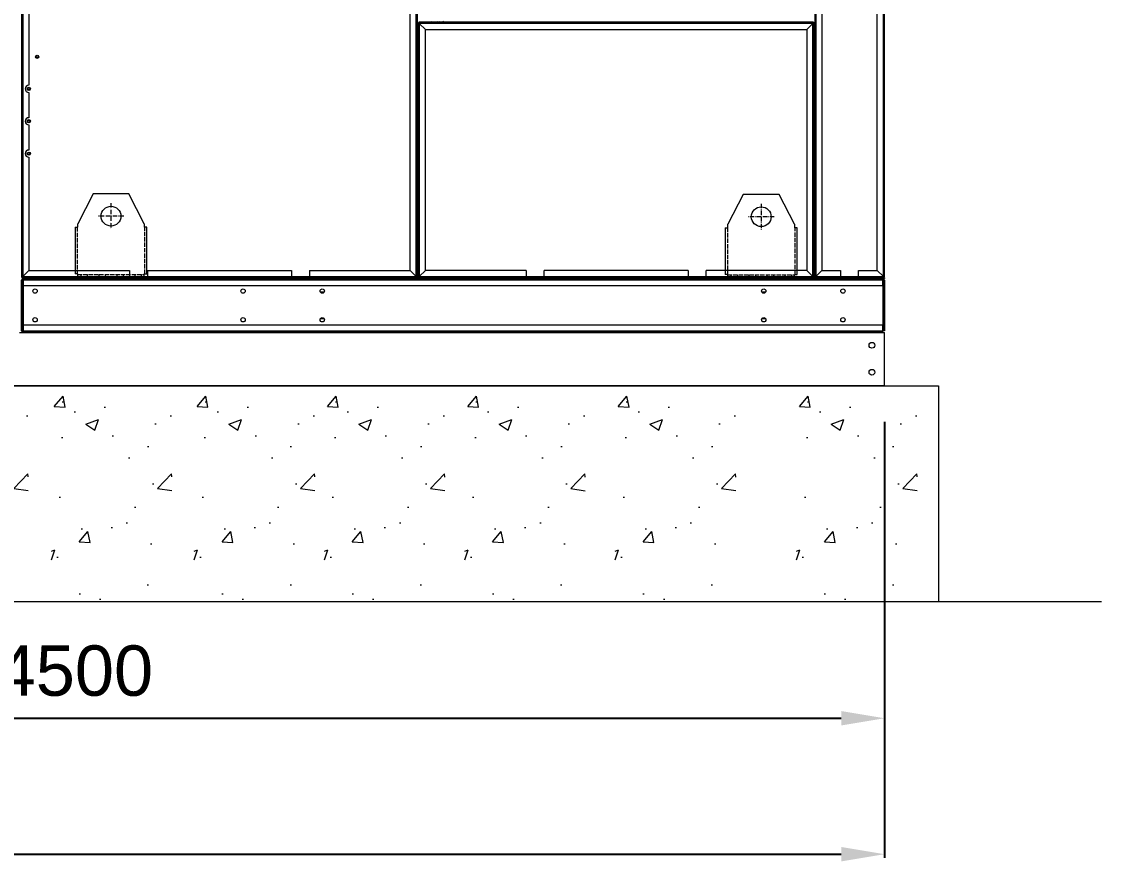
# Model space of a CAD drawing. Header units: millimetres. Extents: x -17070 to 41831, y -291348 to 30635.
# Drawn here: x 25119 to 28120, y 15952 to 18287 of the extents above; entities that cross this region are included whole.
import ezdxf

# ---------------------------------------------------------------- set-up
doc = ezdxf.new("R2010")
doc.units = ezdxf.units.MM
doc.linetypes.add('DASHDOT', pattern=[18.5, 12, -3, 0.5, -3])
doc.linetypes.add('DASHED', pattern=[15, 12, -3])
doc.layers.add('냉각탑_기초', color=23, linetype='Continuous')
doc.styles.get("Standard").update_dxf_attribs({"font": 'arial.ttf'})
doc.dimstyles.new('1.40', dxfattribs={"dimscale": 20, "dimtxt": 1.5, "dimasz": 1, "dimexe": 0.5, "dimexo": 0.5, "dimgap": 0.5, "dimtad": 1, "dimdec": 0, "dimzin": 0, "dimdsep": 46, "dimtxsty": 'Standard', "dimcen": 0, "dimclrd": 2, "dimclre": 2, "dimclrt": 3, "dimadec": 0, "dimazin": 0, "dimtfac": 1, "dimtdec": 0, "dimtmove": 0, "dimatfit": 0, "dimfxl": 1, "dimtolj": 1, "dimtzin": 0, "dimlwd": -1, "dimlwe": -1, "dimarcsym": 0})

# ---------------------------------------------------------------- blocks, each defined once
blk = doc.blocks.new('*D365')
at = {"color": 2, "transparency": 16777216}
for p, q in [((23017.1, 17326.2), (23017.1, 16340.1)), ((27517.1, 17174.3), (27517.1, 16340.1)), ((23137.1, 16350.1), (27397.1, 16350.1))]:
    blk.add_line(p, q, dxfattribs=at)
for points in [[(23137.1, 16370.1), (23137.1, 16330.1), (23017.1, 16350.1)], [(27397.1, 16370.1), (27397.1, 16330.1), (27517.1, 16350.1)]]:
    blk.add_solid(points, dxfattribs=at)
at = {"layer": 'Defpoints', "color": 0, "transparency": 16777216}
for p in [(23017.1, 17426.2), (27517.1, 17274.3), (27517.1, 16350.1)]:
    blk.add_point(p, dxfattribs=at)
at = {"color": 3, "lineweight": 5, "transparency": 16777216, "insert": (25267.1, 16481.6), "char_height": 140, "attachment_point": 5}
blk.add_mtext('\\A1;4500', dxfattribs=at)
blk = doc.blocks.new('*D361')
at = {"color": 2, "transparency": 16777216}
for p, q in [((22017.1, 17172.7), (22017.1, 15962.2)), ((27517.1, 17172.7), (27517.1, 15962.2)), ((22137.1, 15972.2), (27397.1, 15972.2))]:
    blk.add_line(p, q, dxfattribs=at)
for points in [[(22137.1, 15992.2), (22137.1, 15952.2), (22017.1, 15972.2)], [(27397.1, 15992.2), (27397.1, 15952.2), (27517.1, 15972.2)]]:
    blk.add_solid(points, dxfattribs=at)
at = {"layer": 'Defpoints', "color": 0, "transparency": 16777216}
for p in [(22017.1, 17272.7), (27517.1, 17272.7), (27517.1, 15972.2)]:
    blk.add_point(p, dxfattribs=at)
at = {"color": 3, "lineweight": 5, "transparency": 16777216, "insert": (24767.1, 16103.7), "char_height": 140, "attachment_point": 5}
blk.add_mtext('\\A1;5500', dxfattribs=at)
blk = doc.blocks.new('457536')
at = {"color": 7, "lineweight": 5}
for p, q in [((114592.520962, 89152.297332), (114550.020962, 89069.297332)), ((114692.520962, 89152.297332), (114592.520962, 89152.297332)), ((114735.020962, 89069.297332), (114692.520962, 89152.297332)), ((114542.520962, 89059.297332), (114542.520962, 88929.797332)), ((114742.520962, 88929.797332), (114742.520962, 89059.297332)), ((114550.020962, 88922.297332), (114735.020962, 88922.297332))]:
    blk.add_line(p, q, dxfattribs=at)
at = {"color": 7, "linetype": 'DASHDOT', "lineweight": 5}
for p, q in [((114642.520962, 89126.047332), (114642.520962, 89054.547332)), ((114678.270962, 89090.297332), (114606.770962, 89090.297332))]:
    blk.add_line(p, q, dxfattribs=at)
at = {"color": 7, "lineweight": 5, "ltscale": 0.125}
for p, q in [((114550.020962, 89059.297332), (114550.020962, 89069.297332)), ((114735.020962, 89069.297332), (114735.020962, 89059.297332))]:
    blk.add_line(p, q, dxfattribs=at)
at = {"color": 7, "lineweight": 5, "ltscale": 0.09375}
for p, q in [((114542.520962, 89059.297332), (114550.020962, 89059.297332)), ((114742.520962, 89059.297332), (114735.020962, 89059.297332)), ((114550.020962, 88929.797332), (114542.520962, 88929.797332)), ((114550.020962, 88922.297332), (114550.020962, 88929.797332)), ((114735.020962, 88929.797332), (114742.520962, 88929.797332)), ((114735.020962, 88922.297332), (114735.020962, 88929.797332))]:
    blk.add_line(p, q, dxfattribs=at)
at = {"color": 7, "linetype": 'DASHED', "lineweight": 5}
for p, q in [((114548.520962, 89059.297332), (114548.520962, 88929.797332)), ((114736.520962, 88929.797332), (114736.520962, 89059.297332)), ((114550.020962, 88928.297332), (114735.020962, 88928.297332))]:
    blk.add_line(p, q, dxfattribs=at)
at = {"color": 7, "linetype": 'DASHED', "lineweight": 5, "ltscale": 0.075}
for p, q in [((114558.520962, 88928.297332), (114558.520962, 88922.297332)), ((114576.520962, 88928.297332), (114576.520962, 88922.297332)), ((114608.520962, 88928.297332), (114608.520962, 88922.297332)), ((114626.520962, 88928.297332), (114626.520962, 88922.297332)), ((114658.520962, 88928.297332), (114658.520962, 88922.297332)), ((114676.520962, 88928.297332), (114676.520962, 88922.297332)), ((114708.520962, 88928.297332), (114708.520962, 88922.297332)), ((114726.520962, 88928.297332), (114726.520962, 88922.297332))]:
    blk.add_line(p, q, dxfattribs=at)
at = {"color": 7, "lineweight": 5}
blk.add_circle((114642.520962, 89090.297332), 27.5, dxfattribs=at)
blk = doc.blocks.new('1')
at = {"color": 7, "lineweight": 20}
for p, q in [((25119.1, 20419.6), (25119.1, 17577.8)), ((25122.2, 20419.6), (25122.2, 17577.8)), ((26216, 17577.8), (26216, 20419.6)), ((26219.1, 17577.8), (26219.1, 20419.6)), ((27323.1, 20419.6), (27323.1, 17577.8)), ((27326.2, 20419.6), (27326.2, 17577.8)), ((27514, 17577.8), (27514, 20419.6)), ((27517.1, 17577.8), (27517.1, 20419.6)), ((25139.1, 20392.7), (25139.1, 18109.6)), ((26199.1, 17594.7), (26199.1, 20394)), ((27343.1, 20394), (27343.1, 17594.7)), ((27497.1, 17594.7), (27497.1, 19583.8)), ((27318, 18284.7), (26224.2, 18284.7)), ((27318, 18281.6), (26224.2, 18281.6)), ((26241.1, 18264.7), (27301.1, 18264.7)), ((25121.1, 17574.3), (27517.1, 17574.3)), ((25121.1, 17572.7), (27517.1, 17572.7)), ((25122.2, 17574.7), (26216, 17574.7)), ((27512.4, 17572.7), (25123.8, 17572.7)), ((27512.4, 17568), (25123.8, 17568)), ((26224.2, 17574.7), (27318, 17574.7)), ((25123.8, 17552.7), (27512.4, 17552.7)), ((27512.4, 17442.7), (25123.8, 17442.7)), ((27512.4, 17422.7), (25121.8, 17422.7)), ((25123.8, 17427.4), (27512.4, 17427.4)), ((25123.8, 17422.7), (27512.4, 17422.7))]:
    blk.add_line(p, q, dxfattribs=at)
at = {"color": 7, "lineweight": 20, "ltscale": 0.000833333}
for p, q in [((26221.1, 18283.1), (26221.1, 18281.6)), ((26224.2, 18284.7), (26222.7, 18284.7)), ((26222.7, 18281.6), (26222.7, 18283.1)), ((26222.7, 18283.1), (26224.2, 18283.1)), ((27319.5, 18284.7), (27318, 18284.7)), ((27318, 18283.1), (27319.5, 18283.1)), ((27319.5, 18283.1), (27319.5, 18281.6)), ((27321.1, 18281.6), (27321.1, 18283.1)), ((25119.1, 17577.8), (25119.1, 17576.3)), ((25120.7, 17576.3), (25120.7, 17577.8)), ((25122.2, 17576.3), (25120.7, 17576.3)), ((25120.7, 17574.7), (25122.2, 17574.7)), ((25122.3, 17568), (25123.8, 17568)), ((26216, 17577.8), (26216, 17576.3)), ((26217.5, 17576.3), (26216, 17576.3)), ((26216, 17574.7), (26217.5, 17574.7)), ((26217.5, 17577.8), (26217.5, 17576.3)), ((26219.1, 17576.3), (26219.1, 17577.8)), ((26221.1, 17577.8), (26221.1, 17576.3)), ((26222.7, 17576.3), (26222.7, 17577.8)), ((26224.2, 17576.3), (26222.7, 17576.3)), ((26222.7, 17574.7), (26224.2, 17574.7)), ((27319.5, 17576.3), (27318, 17576.3)), ((27318, 17574.7), (27319.5, 17574.7)), ((27319.5, 17577.8), (27319.5, 17576.3)), ((27321.1, 17576.3), (27321.1, 17577.8)), ((27323.1, 17577.8), (27323.1, 17576.3)), ((27324.7, 17576.3), (27324.7, 17577.8)), ((27326.2, 17576.3), (27324.7, 17576.3)), ((27324.7, 17574.7), (27326.2, 17574.7)), ((27513.9, 17568), (27512.4, 17568)), ((27514, 17577.8), (27514, 17576.3)), ((27515.5, 17576.3), (27514, 17576.3)), ((27514, 17574.7), (27515.5, 17574.7)), ((27515.5, 17577.8), (27515.5, 17576.3)), ((27517.1, 17576.3), (27517.1, 17577.8)), ((25122.3, 17427.4), (25123.8, 17427.4)), ((27513.9, 17427.4), (27512.4, 17427.4))]:
    blk.add_line(p, q, dxfattribs=at)
at = {"color": 7, "lineweight": 20, "ltscale": 0.000888889}
for p, q in [((26221.1, 18283.1), (26222.7, 18283.1)), ((26221.1, 18281.6), (26222.7, 18281.6)), ((26222.7, 18284.7), (26222.7, 18283.1)), ((27318, 18284.7), (27318, 18283.1)), ((27319.5, 18284.7), (27319.5, 18283.1)), ((27321.1, 18283.1), (27319.5, 18283.1)), ((27321.1, 18281.6), (27319.5, 18281.6)), ((25119.1, 17577.8), (25120.7, 17577.8)), ((25119.1, 17576.3), (25120.7, 17576.3)), ((25120.7, 17574.7), (25120.7, 17576.3)), ((25121.1, 17574.3), (25121.1, 17572.7)), ((25122.2, 17574.7), (25122.2, 17576.3)), ((26216, 17574.7), (26216, 17576.3)), ((26219.1, 17577.8), (26217.5, 17577.8)), ((26217.5, 17574.7), (26217.5, 17576.3)), ((26219.1, 17576.3), (26217.5, 17576.3)), ((26221.1, 17576.3), (26222.7, 17576.3)), ((26222.7, 17574.7), (26222.7, 17576.3)), ((27318, 17574.7), (27318, 17576.3)), ((27319.5, 17574.7), (27319.5, 17576.3)), ((27321.1, 17576.3), (27319.5, 17576.3)), ((27323.1, 17577.8), (27324.7, 17577.8)), ((27323.1, 17576.3), (27324.7, 17576.3)), ((27324.7, 17574.7), (27324.7, 17576.3)), ((27326.2, 17574.7), (27326.2, 17576.3)), ((27514, 17574.7), (27514, 17576.3)), ((27517.1, 17577.8), (27515.5, 17577.8)), ((27515.5, 17574.7), (27515.5, 17576.3)), ((27517.1, 17576.3), (27515.5, 17576.3)), ((27517.1, 17574.3), (27517.1, 17572.7))]:
    blk.add_line(p, q, dxfattribs=at)
at = {"color": 7, "lineweight": 20, "ltscale": 0.391}
for p, q in [((26221.1, 18281.6), (26221.1, 17577.8)), ((26224.2, 18281.6), (26224.2, 17577.8)), ((27318, 17577.8), (27318, 18281.6)), ((27321.1, 17577.8), (27321.1, 18281.6))]:
    blk.add_line(p, q, dxfattribs=at)
at = {"color": 7, "lineweight": 20, "ltscale": 0.000251392}
for p, q in [((26224.2, 18284.7), (26224.2, 18284.2)), ((26221.1, 17577.8), (26221.5, 17577.8)), ((26224.2, 17574.7), (26224.2, 17575.1)), ((27321.1, 17577.8), (27320.6, 17577.8))]:
    blk.add_line(p, q, dxfattribs=at)
at = {"color": 7, "lineweight": 20, "ltscale": 0.001722}
for p, q in [((26224.2, 18281.6), (26224.2, 18284.7)), ((25122.2, 17577.8), (25119.1, 17577.8)), ((25122.2, 17577.8), (25122.2, 17574.7)), ((26216, 17577.8), (26219.1, 17577.8)), ((26224.2, 17577.8), (26221.1, 17577.8)), ((26224.2, 17577.8), (26224.2, 17574.7)), ((27318, 17577.8), (27321.1, 17577.8)), ((27326.2, 17577.8), (27323.1, 17577.8)), ((27326.2, 17577.8), (27326.2, 17574.7)), ((27514, 17577.8), (27517.1, 17577.8))]:
    blk.add_line(p, q, dxfattribs=at)
at = {"color": 7, "lineweight": 20, "ltscale": 0.013278}
for p, q in [((26241.1, 18264.7), (26224.2, 18281.6)), ((26224.2, 18281.6), (26241.1, 18264.7)), ((27318, 18281.6), (27301.1, 18264.7)), ((27301.1, 18264.7), (27318, 18281.6)), ((25122.2, 17577.8), (25139.1, 17594.7)), ((25139.1, 17594.7), (25122.2, 17577.8)), ((26216, 17577.8), (26199.1, 17594.7)), ((26199.1, 17594.7), (26216, 17577.8)), ((26241.1, 17594.7), (26224.2, 17577.8)), ((26224.2, 17577.8), (26241.1, 17594.7)), ((27318, 17577.8), (27301.1, 17594.7)), ((27301.1, 17594.7), (27318, 17577.8)), ((27326.2, 17577.8), (27343.1, 17594.7)), ((27343.1, 17594.7), (27326.2, 17577.8)), ((27514, 17577.8), (27497.1, 17594.7)), ((27497.1, 17594.7), (27514, 17577.8))]:
    blk.add_line(p, q, dxfattribs=at)
at = {"color": 7, "lineweight": 20, "ltscale": 0.001571}
blk.add_line((26259.9, 18284.7), (26257.9, 18286.7), dxfattribs=at)
at = {"color": 7, "lineweight": 20, "ltscale": 0.002222}
blk.add_line((26291.6, 18286.7), (26288.2, 18284.7), dxfattribs=at)
blk.add_line((26291.6, 18286.7), (26288.2, 18284.7), dxfattribs=at)
at = {"color": 7, "lineweight": 20, "ltscale": 0.001283}
blk.add_line((26292.1, 18286.7), (26293.3, 18284.7), dxfattribs=at)
blk.add_line((26292.1, 18286.7), (26293.3, 18284.7), dxfattribs=at)
at = {"color": 7, "lineweight": 20, "ltscale": 0.001111}
for p, q in [((26606.9, 18284.7), (26606.9, 18286.7)), ((26611.6, 18284.7), (26611.6, 18286.7)), ((26626.9, 18286.7), (26626.9, 18284.7)), ((26686.9, 18284.7), (26686.9, 18286.7)), ((26702.2, 18286.7), (26702.2, 18284.7)), ((26706.9, 18286.7), (26706.9, 18284.7)), ((26219.1, 18253.7), (26221.1, 18253.7)), ((26219.1, 17879.3), (26221.1, 17879.3)), ((26219.1, 17874.6), (26221.1, 17874.6)), ((26219.1, 17859.3), (26221.1, 17859.3)), ((27323.1, 17882.5), (27321.1, 17882.5)), ((27323.1, 17880.9), (27321.1, 17880.9)), ((27321.1, 17879.3), (27323.1, 17879.3)), ((27321.1, 17874.6), (27323.1, 17874.6)), ((27321.1, 17859.3), (27323.1, 17859.3)), ((26221.1, 17769.3), (26219.1, 17769.3)), ((27323.1, 17769.3), (27321.1, 17769.3)), ((26221.1, 17754), (26219.1, 17754)), ((26221.1, 17749.3), (26219.1, 17749.3)), ((27323.1, 17754), (27321.1, 17754)), ((27323.1, 17749.3), (27321.1, 17749.3)), ((27323.1, 17749.3), (27321.1, 17749.3)), ((27323.1, 17744.3), (27321.1, 17744.3)), ((27321.1, 17734.3), (27323.1, 17734.3)), ((27321.1, 17729.3), (27323.1, 17729.3)), ((27323.1, 17594.3), (27321.1, 17594.3)), ((27323.1, 17589.3), (27321.1, 17589.3))]:
    blk.add_line(p, q, dxfattribs=at)
at = {"color": 7, "lineweight": 20, "ltscale": 0.372222}
for p, q in [((26241.1, 17594.7), (26241.1, 18264.7)), ((27301.1, 18264.7), (27301.1, 17594.7))]:
    blk.add_line(p, q, dxfattribs=at)
at = {"color": 7, "lineweight": 20, "ltscale": 0.038889}
for p, q in [((25139.1, 18089.6), (25139.1, 18019.6)), ((25139.1, 17999.6), (25139.1, 17929.6))]:
    blk.add_line(p, q, dxfattribs=at)
at = {"color": 7, "lineweight": 20, "ltscale": 0.174969}
blk.add_line((25139.1, 17909.6), (25139.1, 17594.7), dxfattribs=at)
at = {"color": 7, "lineweight": 20, "ltscale": 0.155556}
for p, q in [((25139.1, 17594.7), (25419.1, 17594.7)), ((25919.1, 17594.7), (26199.1, 17594.7)), ((26521.1, 17594.7), (26241.1, 17594.7)), ((27301.1, 17594.7), (27021.1, 17594.7))]:
    blk.add_line(p, q, dxfattribs=at)
at = {"color": 7, "lineweight": 20, "ltscale": 0.009389}
for p, q in [((25419.1, 17594.7), (25419.1, 17577.8)), ((25469.1, 17594.7), (25469.1, 17577.8)), ((25869.1, 17594.7), (25869.1, 17577.8)), ((25919.1, 17594.7), (25919.1, 17577.8)), ((26521.1, 17594.7), (26521.1, 17577.8)), ((26571.1, 17577.8), (26571.1, 17594.7)), ((26971.1, 17594.7), (26971.1, 17577.8)), ((27021.1, 17577.8), (27021.1, 17594.7)), ((27395.1, 17594.7), (27395.1, 17577.8)), ((27445.1, 17577.8), (27445.1, 17594.7))]:
    blk.add_line(p, q, dxfattribs=at)
at = {"color": 7, "lineweight": 20, "ltscale": 0.222222}
for p, q in [((25469.1, 17594.7), (25869.1, 17594.7)), ((26971.1, 17594.7), (26571.1, 17594.7)), ((25469.1, 17577.8), (25869.1, 17577.8)), ((26571.1, 17577.8), (26971.1, 17577.8))]:
    blk.add_line(p, q, dxfattribs=at)
at = {"color": 7, "lineweight": 20, "ltscale": 0.028889}
for p, q in [((27343.1, 17594.7), (27395.1, 17594.7)), ((27445.1, 17594.7), (27497.1, 17594.7))]:
    blk.add_line(p, q, dxfattribs=at)
at = {"color": 7, "lineweight": 20, "ltscale": 0.001778}
for p, q in [((25119.1, 17568), (25122.3, 17568)), ((27517.1, 17568), (27513.9, 17568)), ((25119.1, 17427.4), (25122.3, 17427.4)), ((27517.1, 17427.4), (27513.9, 17427.4))]:
    blk.add_line(p, q, dxfattribs=at)
at = {"color": 7, "lineweight": 20, "ltscale": 0.078111}
for p, q in [((25119.1, 17427.4), (25119.1, 17568)), ((25122.3, 17427.4), (25122.3, 17568)), ((27512.4, 17568), (27512.4, 17427.4)), ((27513.9, 17568), (27513.9, 17427.4)), ((27517.1, 17568), (27517.1, 17427.4))]:
    blk.add_line(p, q, dxfattribs=at)
at = {"color": 7, "lineweight": 20, "ltscale": 0.164944}
for p, q in [((25122.2, 17577.8), (25419.1, 17577.8)), ((25919.1, 17577.8), (26216, 17577.8)), ((26224.2, 17577.8), (26521.1, 17577.8)), ((27021.1, 17577.8), (27318, 17577.8))]:
    blk.add_line(p, q, dxfattribs=at)
at = {"color": 7, "lineweight": 20, "ltscale": 0.002611}
for p, q in [((25123.8, 17572.7), (25123.8, 17568)), ((27512.4, 17572.7), (27512.4, 17568)), ((25123.8, 17422.7), (25123.8, 17427.4)), ((27512.4, 17422.7), (27512.4, 17427.4))]:
    blk.add_line(p, q, dxfattribs=at)
at = {"color": 7, "lineweight": 20, "ltscale": 0.0085}
for p, q in [((25123.8, 17568), (25123.8, 17552.7)), ((27512.4, 17552.7), (27512.4, 17568)), ((25123.8, 17442.7), (25123.8, 17427.4)), ((27512.4, 17427.4), (27512.4, 17442.7))]:
    blk.add_line(p, q, dxfattribs=at)
at = {"color": 7, "lineweight": 20, "ltscale": 0.027778}
for p, q in [((25419.1, 17577.8), (25469.1, 17577.8)), ((25419.1, 17577.8), (25469.1, 17577.8)), ((25869.1, 17577.8), (25919.1, 17577.8)), ((26521.1, 17577.8), (26571.1, 17577.8)), ((26521.1, 17577.8), (26571.1, 17577.8)), ((26971.1, 17577.8), (27021.1, 17577.8)), ((26971.1, 17577.8), (27021.1, 17577.8)), ((27395.1, 17577.8), (27445.1, 17577.8))]:
    blk.add_line(p, q, dxfattribs=at)
at = {"color": 7, "lineweight": 20, "ltscale": 0.000222136}
for p, q in [((25718.2, 17574.3), (25718.2, 17574.7)), ((25971.2, 17574.3), (25971.2, 17574.7)), ((27418.2, 17574.3), (27418.2, 17574.7))]:
    blk.add_line(p, q, dxfattribs=at)
at = {"color": 7, "lineweight": 20, "ltscale": 0.005556}
for p, q in [((25728.2, 17574.3), (25718.2, 17574.3)), ((25971.2, 17574.3), (25961.2, 17574.3)), ((27175.2, 17574.3), (27165.2, 17574.3)), ((27418.2, 17574.3), (27408.2, 17574.3))]:
    blk.add_line(p, q, dxfattribs=at)
at = {"color": 7, "lineweight": 20, "ltscale": 0.00022214}
for p, q in [((25728.2, 17574.3), (25728.2, 17574.7)), ((25961.2, 17574.3), (25961.2, 17574.7)), ((27408.2, 17574.3), (27408.2, 17574.7))]:
    blk.add_line(p, q, dxfattribs=at)
at = {"color": 7, "lineweight": 20, "ltscale": 0.129444}
for p, q in [((25961.2, 17574.3), (25728.2, 17574.3)), ((27408.2, 17574.3), (27175.2, 17574.3))]:
    blk.add_line(p, q, dxfattribs=at)
at = {"color": 7, "lineweight": 20, "ltscale": 0.000222146}
blk.add_line((27165.2, 17574.3), (27165.2, 17574.7), dxfattribs=at)
at = {"color": 7, "lineweight": 20, "ltscale": 0.000222151}
blk.add_line((27175.2, 17574.3), (27175.2, 17574.7), dxfattribs=at)
at = {"color": 7, "lineweight": 20, "ltscale": 0.038278}
for p, q in [((27326.2, 17577.8), (27395.1, 17577.8)), ((27445.1, 17577.8), (27514, 17577.8))]:
    blk.add_line(p, q, dxfattribs=at)
at = {"color": 7, "lineweight": 20, "ltscale": 0.104333}
blk.add_line((27326.2, 17574.7), (27514, 17574.7), dxfattribs=at)
at = {"color": 7, "lineweight": 20, "ltscale": 0.061111}
blk.add_line((25123.8, 17552.7), (25123.8, 17442.7), dxfattribs=at)
at = {"color": 7, "lineweight": 20, "ltscale": 0.006061}
for p, q in [((25949.2, 17535.2), (25960.1, 17535.2)), ((27176.1, 17535.2), (27187, 17535.2))]:
    blk.add_line(p, q, dxfattribs=at)
at = {"color": 7, "lineweight": 20, "ltscale": 0.00606}
for p, q in [((25960.1, 17460.2), (25949.2, 17460.2)), ((27187, 17460.2), (27176.1, 17460.2))]:
    blk.add_line(p, q, dxfattribs=at)
at = {"color": 0, "lineweight": 20}
for p, q in [((25113.6, 17422.7), (25121.8, 17422.7)), ((27512.4, 17422.7), (27517.1, 17422.7)), ((27517.1, 17274.3), (27517.1, 17422.7)), ((27517.1, 17274.3), (22017.1, 17274.3))]:
    blk.add_line(p, q, dxfattribs=at)
at = {"color": 7, "lineweight": 20}
for centre, radius in [((25162.4, 18189), 4.5), ((25162.4, 18189), 3), ((25139.1, 18099.6), 4.5), ((25139.1, 18099.6), 3), ((25139.1, 18009.6), 4.5), ((25139.1, 18009.6), 3), ((25139.1, 17919.6), 4.5), ((25139.1, 17919.6), 3), ((25156.6, 17537.7), 6), ((25734.7, 17537.7), 6), ((25954.7, 17537.7), 6), ((27181.6, 17537.7), 6), ((27401.6, 17537.7), 6), ((25156.6, 17457.7), 6), ((25734.7, 17457.7), 6), ((25954.7, 17457.7), 6), ((27181.6, 17457.7), 6), ((27401.6, 17457.7), 6)]:
    blk.add_circle(centre, radius, dxfattribs=at)
at = {"lineweight": 20}
for centre in [(27482.1, 17386.8), (27482.1, 17311.8)]:
    blk.add_circle(centre, 8, dxfattribs=at)
at = {"color": 7, "lineweight": 20}
for centre, radius, start, end in [((26276.9, 18289.7), 10, 197.7541, 210.3255), ((26277.9, 18289.7), 4.5, 222.6586, 317.3414), ((25139.1, 18099.6), 10, 90, 270), ((25139.1, 18009.6), 10, 90, 270), ((25139.1, 17919.6), 10, 90, 270), ((25123.8, 17568), 4.7, 90.1877, 180), ((25123.8, 17568), 1.5, 90, 180), ((27512.4, 17568), 4.7, 0, 89.8123), ((27512.4, 17568), 1.5, 0, 90), ((25123.8, 17427.4), 4.7, 180, 270), ((25123.8, 17427.4), 1.5, 180, 270)]:
    blk.add_arc(centre, radius, start, end, dxfattribs=at)
at = {"color": 0, "lineweight": 20}
for p in [(-89275, -71344.5), (-87468, -71346)]:
    blk.add_blockref('457536', p, dxfattribs=at)

msp = doc.modelspace()

# ---------------------------------------------------------------- hatches: boundary and pattern name
at = {"layer": '냉각탑_기초', "lineweight": 20, "ltscale": 30}
h = msp.add_hatch(dxfattribs=at)
h.set_pattern_fill('AR-CONC', color=256, scale=50, style=0)
h.set_pattern_definition([(50, (10208.68, 733), (358.63, -31.376), [37.5, -412.5]), (355, (10208.68, 733), (-69.3757, 376.096), [30, -330]), (100.4514, (10238.56, 730.4), (289.2547, 344.72), [31.87, -350.571]), (46.1842, (10208.7, 833), (533.6205, -82.7595), [56.25, -618.75]), (96.6356, (10253.15, 826.1), (467.331, 487.059), [47.805, -525.856]), (351.1842, (10208.7, 833), (467.331, 487.059), [45, -495]), (21, (10258.68, 808), (298.4535, -201.3094), [37.5, -412.5]), (326, (10258.68, 808), (121.6577, 362.575), [30, -330]), (71.4514, (10283.55, 791.23), (420.1113, 161.265), [31.87, -350.571]), (37.5, (10208.68, 733), (6.0799, 166.4469), [0, -326, 0, -335, 0, -331.25]), (7.5, (10208.68, 733), (131.5348, 197.2059), [0, -191, 0, -318.5, 0, -126.25]), (327.5, (10097.18, 733), (266.9112, -11.2774), [0, -125, 0, -390, 0, -517.5]), (317.5, (10047.18, 733), (291.593, 50.0525), [0, -162.5, 0, -259, 0, -367.5])])
h.paths.add_polyline_path([(25137.2, 17274.3), (24802.2, 17274.3), (24802.2, 16674.3), (25137.2, 16674.3)])
h = msp.add_hatch(dxfattribs=at)
h.set_pattern_fill('AR-CONC', color=256, scale=50, style=0)
h.set_pattern_definition([(50, (10608.3, 733), (358.63, -31.376), [37.5, -412.5]), (355, (10608.3, 733), (-69.3757, 376.096), [30, -330]), (100.4514, (10638.2, 730.4), (289.2547, 344.72), [31.87, -350.571]), (46.1842, (10608.3, 833), (533.6205, -82.7595), [56.25, -618.75]), (96.6356, (10652.8, 826.1), (467.331, 487.059), [47.805, -525.856]), (351.1842, (10608.3, 833), (467.331, 487.059), [45, -495]), (21, (10658.3, 808), (298.4535, -201.3094), [37.5, -412.5]), (326, (10658.3, 808), (121.6577, 362.575), [30, -330]), (71.4514, (10683.18, 791.23), (420.1113, 161.265), [31.87, -350.571]), (37.5, (10608.31, 733), (6.0799, 166.4469), [0, -326, 0, -335, 0, -331.25]), (7.5, (10608.3, 733), (131.5348, 197.2059), [0, -191, 0, -318.5, 0, -126.25]), (327.5, (10496.81, 733), (266.9112, -11.2774), [0, -125, 0, -390, 0, -517.5]), (317.5, (10446.8, 733), (291.593, 50.0525), [0, -162.5, 0, -259, 0, -367.5])])
h.paths.add_polyline_path([(25536.8, 17274.3), (25201.8, 17274.3), (25201.8, 16674.3), (25536.8, 16674.3)])
h = msp.add_hatch(dxfattribs=at)
h.set_pattern_fill('AR-CONC', color=256, scale=50, style=0)
h.set_pattern_definition([(50, (11005.4, 733), (358.63, -31.376), [37.5, -412.5]), (355, (11005.4, 733), (-69.3757, 376.096), [30, -330]), (100.4514, (11035.28, 730.4), (289.2547, 344.72), [31.87, -350.571]), (46.1842, (11005.4, 833), (533.6205, -82.7595), [56.25, -618.75]), (96.6356, (11049.86, 826.1), (467.331, 487.059), [47.805, -525.856]), (351.1842, (11005.4, 833), (467.331, 487.059), [45, -495]), (21, (11055.4, 808), (298.4535, -201.3094), [37.5, -412.5]), (326, (11055.4, 808), (121.6577, 362.575), [30, -330]), (71.4514, (11080.27, 791.23), (420.1113, 161.265), [31.87, -350.571]), (37.5, (11005.4, 733), (6.0799, 166.4469), [0, -326, 0, -335, 0, -331.25]), (7.5, (11005.4, 733), (131.5348, 197.2059), [0, -191, 0, -318.5, 0, -126.25]), (327.5, (10893.9, 733), (266.9112, -11.2774), [0, -125, 0, -390, 0, -517.5]), (317.5, (10843.9, 733), (291.593, 50.0525), [0, -162.5, 0, -259, 0, -367.5])])
h.paths.add_polyline_path([(25933.9, 17274.3), (25598.9, 17274.3), (25598.9, 16674.3), (25933.9, 16674.3)])
h = msp.add_hatch(dxfattribs=at)
h.set_pattern_fill('AR-CONC', color=256, scale=50, style=0)
h.set_pattern_definition([(50, (11367.03, 733), (358.63, -31.376), [37.5, -412.5]), (355, (11367.03, 733), (-69.3757, 376.096), [30, -330]), (100.4514, (11396.9, 730.4), (289.2547, 344.72), [31.87, -350.571]), (46.1842, (11367.03, 833), (533.6205, -82.7595), [56.25, -618.75]), (96.6356, (11411.5, 826.1), (467.331, 487.059), [47.805, -525.856]), (351.1842, (11367.03, 833), (467.331, 487.059), [45, -495]), (21, (11417.03, 808), (298.4535, -201.3094), [37.5, -412.5]), (326, (11417.03, 808), (121.6577, 362.575), [30, -330]), (71.4514, (11441.9, 791.23), (420.1113, 161.265), [31.87, -350.571]), (37.5, (11367.03, 733), (6.0799, 166.4469), [0, -326, 0, -335, 0, -331.25]), (7.5, (11367.03, 733), (131.5348, 197.2059), [0, -191, 0, -318.5, 0, -126.25]), (327.5, (11255.53, 733), (266.9112, -11.2774), [0, -125, 0, -390, 0, -517.5]), (317.5, (11205.53, 733), (291.593, 50.0525), [0, -162.5, 0, -259, 0, -367.5])])
h.paths.add_polyline_path([(26295.6, 17274.3), (25960.6, 17274.3), (25960.6, 16674.3), (26295.6, 16674.3)])
h = msp.add_hatch(dxfattribs=at)
h.set_pattern_fill('AR-CONC', color=256, scale=50, style=0)
h.set_pattern_definition([(50, (11757.03, 733), (358.63, -31.376), [37.5, -412.5]), (355, (11757.03, 733), (-69.3757, 376.096), [30, -330]), (100.4514, (11786.9, 730.4), (289.2547, 344.72), [31.87, -350.571]), (46.1842, (11757.03, 833), (533.6205, -82.7595), [56.25, -618.75]), (96.6356, (11801.5, 826.1), (467.331, 487.059), [47.805, -525.856]), (351.1842, (11757, 833), (467.331, 487.059), [45, -495]), (21, (11807.03, 808), (298.4535, -201.3094), [37.5, -412.5]), (326, (11807.03, 808), (121.6577, 362.575), [30, -330]), (71.4514, (11831.9, 791.23), (420.1113, 161.265), [31.87, -350.571]), (37.5, (11757.03, 733), (6.0799, 166.4469), [0, -326, 0, -335, 0, -331.25]), (7.5, (11757.03, 733), (131.5348, 197.2059), [0, -191, 0, -318.5, 0, -126.25]), (327.5, (11645.53, 733), (266.9112, -11.2774), [0, -125, 0, -390, 0, -517.5]), (317.5, (11595.53, 733), (291.593, 50.0525), [0, -162.5, 0, -259, 0, -367.5])])
h.paths.add_polyline_path([(26685.6, 17274.3), (26350.6, 17274.3), (26350.6, 16674.3), (26685.6, 16674.3)])
h = msp.add_hatch(dxfattribs=at)
h.set_pattern_fill('AR-CONC', color=256, scale=50, style=0)
h.set_pattern_definition([(50, (12175.53, 733), (358.63, -31.376), [37.5, -412.5]), (355, (12175.53, 733), (-69.3757, 376.096), [30, -330]), (100.4514, (12205.42, 730.4), (289.2547, 344.72), [31.87, -350.571]), (46.1842, (12175.53, 833), (533.6205, -82.7595), [56.25, -618.75]), (96.6356, (12220, 826.1), (467.331, 487.059), [47.805, -525.856]), (351.1842, (12175.53, 833), (467.331, 487.059), [45, -495]), (21, (12225.53, 808), (298.4535, -201.3094), [37.5, -412.5]), (326, (12225.53, 808), (121.6577, 362.575), [30, -330]), (71.4514, (12250.4, 791.23), (420.1113, 161.265), [31.87, -350.571]), (37.5, (12175.53, 733), (6.0799, 166.4469), [0, -326, 0, -335, 0, -331.25]), (7.5, (12175.53, 733), (131.5348, 197.2059), [0, -191, 0, -318.5, 0, -126.25]), (327.5, (12064.03, 733), (266.9112, -11.2774), [0, -125, 0, -390, 0, -517.5]), (317.5, (12014.03, 733), (291.593, 50.0525), [0, -162.5, 0, -259, 0, -367.5])])
h.paths.add_polyline_path([(27104.1, 17274.3), (26769.1, 17274.3), (26769.1, 16674.3), (27104.1, 16674.3)])
h = msp.add_hatch(dxfattribs=at)
h.set_pattern_fill('AR-CONC', color=256, scale=50, style=0)
h.set_pattern_definition([(50, (12679.3, 733), (358.63, -31.376), [37.5, -412.5]), (355, (12679.3, 733), (-69.3757, 376.096), [30, -330]), (100.4514, (12709.17, 730.4), (289.2547, 344.72), [31.87, -350.571]), (46.1842, (12679.3, 833), (533.6205, -82.7595), [56.25, -618.75]), (96.6356, (12723.76, 826.1), (467.331, 487.059), [47.805, -525.856]), (351.1842, (12679.3, 833), (467.331, 487.059), [45, -495]), (21, (12729.3, 808), (298.4535, -201.3094), [37.5, -412.5]), (326, (12729.3, 808), (121.6577, 362.575), [30, -330]), (71.4514, (12754.16, 791.23), (420.1113, 161.265), [31.87, -350.571]), (37.5, (12679.29, 733), (6.0799, 166.4469), [0, -326, 0, -335, 0, -331.25]), (7.5, (12679.29, 733), (131.5348, 197.2059), [0, -191, 0, -318.5, 0, -126.25]), (327.5, (12567.79, 733), (266.9112, -11.2774), [0, -125, 0, -390, 0, -517.5]), (317.5, (12517.79, 733), (291.593, 50.0525), [0, -162.5, 0, -259, 0, -367.5])])
h.paths.add_polyline_path([(27607.8, 17274.3), (27272.8, 17274.3), (27272.8, 16674.3), (27607.8, 16674.3)])

# ---------------------------------------------------------------- linework, layer by layer
for p, q in [((21867.1, 17274.3), (27667.1, 17274.3)), ((27667.1, 17274.3), (27667.1, 16674.3)), ((21593.7, 16674.3), (28119.9, 16674.3))]:
    msp.add_line(p, q, dxfattribs=at)

# ---------------------------------------------------------------- block references
msp.add_blockref('1', (0, 0))

# ---------------------------------------------------------------- dimensions: what is measured, and where the dimension line sits
at = {"lineweight": 5}
for base, p1, p2, picture, middle in [((27517.1, 16350.1), (23017.1, 17426.2), (27517.1, 17274.3), '*D365', (25267.1, 16481.6)), ((27517.1, 15972.2), (22017.1, 17272.7), (27517.1, 17272.7), '*D361', (24767.1, 16103.7))]:
    dim = msp.add_linear_dim(base=base, p1=p1, p2=p2, dimstyle='1.40', override={"dimtxt": 7, "dimasz": 6, "dimexo": 5, "dimgap": 3}, dxfattribs=at)
    dim.commit()
    dim.dimension.update_dxf_attribs({"geometry": picture, "text_midpoint": middle})

doc.saveas('drawing.dxf')
